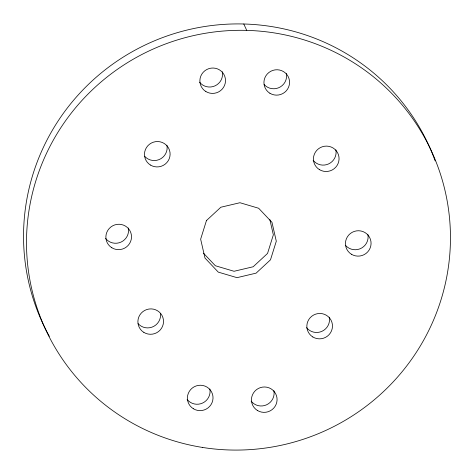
<?xml version="1.0" encoding="UTF-8"?>
<svg xmlns="http://www.w3.org/2000/svg" width="474" height="474" viewBox="0 0 474 474"><rect width="100%" height="100%" fill="white"/><g stroke="black" fill="none" stroke-linecap="round" stroke-linejoin="round"><path stroke-width="0.71" d="M203.506 253.223L215.338 265.742L234.049 271.276L253.163 266.767L267.549 253.43L273.35 234.831L269.825 219.456M243.784 23.996L246.729 30.377M49.361 336.35A212.553 209.324 -24.8 0 1 148.901 43.253A212.553 209.324 -24.8 0 1 435.156 160.887M160.461 313.361A12.851 12.662 -24.8 0 1 138.088 323.647M166.925 145.269A12.851 12.662 -24.8 0 1 144.677 156.296M329.294 317.189A12.851 12.662 -24.8 0 1 306.56 327.641M335.876 149.837A12.851 12.662 -24.8 0 1 313.148 160.289M128.324 227.988A12.851 12.662 -24.8 0 1 105.595 238.44M367.889 234.47A12.851 12.662 -24.8 0 1 345.641 245.496M273.889 390.706A12.851 12.662 -24.8 0 1 251.161 401.158M209.84 388.97A12.851 12.662 -24.8 0 1 187.112 399.428M222.324 71.752A12.851 12.662 -24.8 0 1 199.595 82.203M286.373 73.482A12.851 12.662 -24.8 0 1 264.125 84.514M206.451 220.57L200.65 239.169L204.981 258.04L218.283 272.129L237 277.657L256.108 273.148L270.494 259.811L276.301 241.213L271.969 222.342L258.662 208.258L239.951 202.724L220.837 207.233L206.451 220.57M202.641 447.462A212.553 209.324 -24.8 0 0 437.336 165.195A212.553 209.324 -24.8 0 0 75.449 107.918A212.553 209.324 -24.8 0 0 202.641 447.462M143.865 332.398A12.851 12.662 -24.8 0 0 163.512 321.929A12.851 12.662 -24.8 0 0 144.73 310.423A12.851 12.662 -24.8 0 0 143.865 332.398M150.454 165.047A12.851 12.662 -24.8 0 0 170.101 154.577A12.851 12.662 -24.8 0 0 151.319 143.065A12.851 12.662 -24.8 0 0 150.454 165.047M312.822 336.967A12.851 12.662 -24.8 0 0 332.47 326.497A12.851 12.662 -24.8 0 0 313.687 314.991A12.851 12.662 -24.8 0 0 312.822 336.967M319.411 169.615A12.851 12.662 -24.8 0 0 339.058 159.146A12.851 12.662 -24.8 0 0 320.27 147.639A12.851 12.662 -24.8 0 0 319.411 169.615M111.852 247.766A12.851 12.662 -24.8 0 0 131.505 237.296A12.851 12.662 -24.8 0 0 112.717 225.79A12.851 12.662 -24.8 0 0 111.852 247.766M351.418 254.248A12.851 12.662 -24.8 0 0 371.065 243.778A12.851 12.662 -24.8 0 0 352.283 232.272A12.851 12.662 -24.8 0 0 351.418 254.248M257.423 410.484A12.851 12.662 -24.8 0 0 277.071 400.015A12.851 12.662 -24.8 0 0 258.289 388.508A12.851 12.662 -24.8 0 0 257.423 410.484M193.368 408.748A12.851 12.662 -24.8 0 0 213.016 398.284A12.851 12.662 -24.8 0 0 194.233 386.772A12.851 12.662 -24.8 0 0 193.368 408.748M205.852 91.529A12.851 12.662 -24.8 0 0 225.5 81.06A12.851 12.662 -24.8 0 0 206.717 69.554A12.851 12.662 -24.8 0 0 205.852 91.529M269.907 93.26A12.851 12.662 -24.8 0 0 289.555 82.796A12.851 12.662 -24.8 0 0 270.773 71.284A12.851 12.662 -24.8 0 0 269.907 93.26"/></g></svg>
